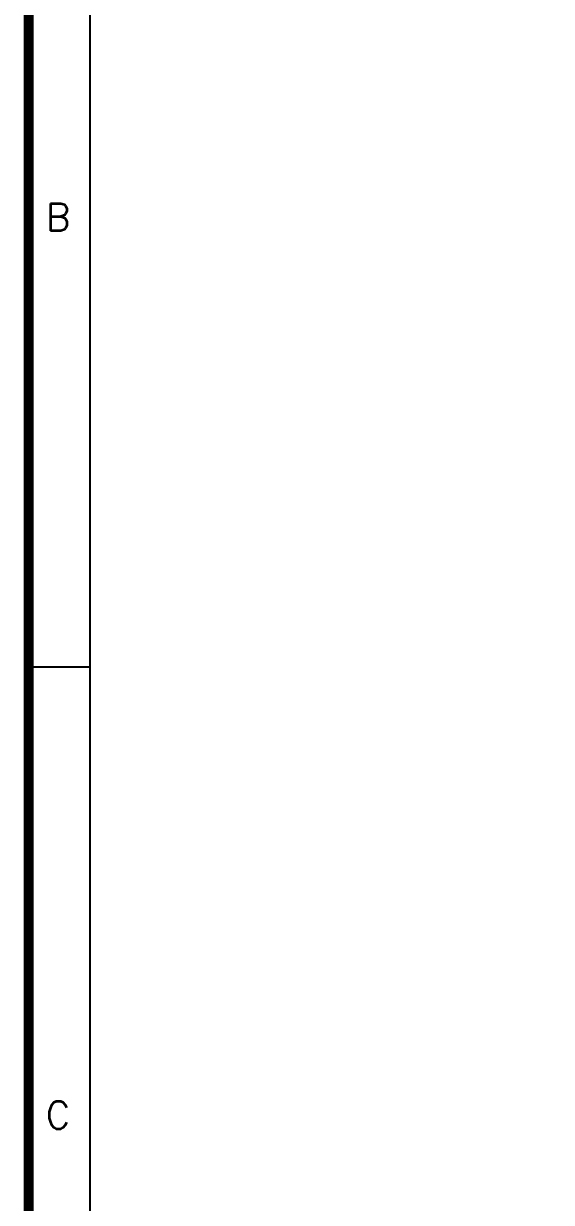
# Model space of a CAD drawing. Extents: x 6345096 to 6738923, y -6490958 to -6305885.
# Drawn here: x 6516721 to 6527575, y -6375273 to -6351022 of the extents above; entities that cross this region are included whole.
import ezdxf
from ezdxf.enums import TextEntityAlignment as Align

# ---------------------------------------------------------------- set-up
doc = ezdxf.new("R2010")
doc.units = 0
doc.header["$LTSCALE"] = 600
doc.header["$MEASUREMENT"] = 0
doc.layers.add('TITLE', color=7, linetype='CONTINUOUS')
doc.styles.add('ROMANS', font='romans.shx')

# ---------------------------------------------------------------- blocks, each defined once
blk = doc.blocks.new('A$C66962185')
at = {"layer": 'TITLE'}
blk.add_line((2.142, -141176.034), (2.142, -140930.66), dxfattribs=at)
at = {"layer": 'TITLE', "color": 0}
blk.add_line((-0.153, -140990.856), (2.142, -140990.856), dxfattribs=at)
at = {"layer": 'TITLE', "color": 7, "const_width": 0.355}
blk.add_lwpolyline([(363, -140928.365), (363, -141178.329), (0, -141178.329), (0, -140928.365)], close=True, dxfattribs=at)
at = {"layer": 'TITLE', "color": 0, "style": 'ROMANS'}
for s, p in [('B', (1.019, -140975.208)), ('C', (1.019, -141006.454))]:
    blk.add_text(s, height=0.952, dxfattribs=at).set_placement(p, align=Align.MIDDLE)

msp = doc.modelspace()

# ---------------------------------------------------------------- block references
at = {"layer": 'TITLE', "xscale": 591.1993025634438, "yscale": 591.1992967342958, "zscale": 591.1992984640067}
msp.add_blockref('A$C66962185', (6516825.698, 76989441.817, 2.785), dxfattribs=at)

doc.saveas('drawing.dxf')
